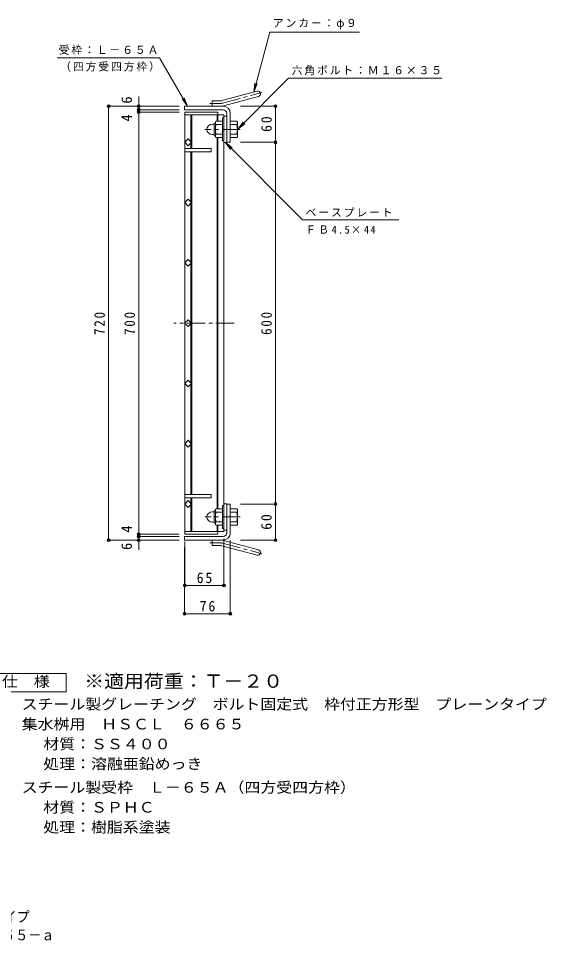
# Model space of a CAD drawing. Units: millimetres at full size, sheet at 1:6. Extents: x -901 to 1055, y -824 to 820.
# Drawn here: x 179 to 1055, y -824 to 708 of the extents above; entities that cross this region are included whole.
import ezdxf
from ezdxf.enums import TextEntityAlignment as Align

# ---------------------------------------------------------------- set-up
doc = ezdxf.new("R2010")
doc.units = ezdxf.units.MM
doc.header["$LTSCALE"] = 6
doc.header["$PDMODE"] = 32
doc.header["$PDSIZE"] = 4.8
doc.linetypes.add('CHAIN1', pattern=[8, 5, -1, 1, -1])
doc.linetypes.add('CHAIN2', pattern=[12, 9, -1, 1, -1])
for name, color, linetype, lineweight in [('E-1', 2, 'Continuous', 9), ('E-2', 3, 'Continuous', 9), ('E-4', 7, 'Continuous', 9), ('E-5', 7, 'Continuous', 9), ('F-5_F-5ﾚｲﾔ', 2, 'Continuous', 9)]:
    doc.layers.add(name, color=color, linetype=linetype, lineweight=lineweight)
doc.styles.add('ＭＳ ゴシック', font='')
doc.styles.get('ＭＳ ゴシック').set_extended_font_data('MS Gothic')

msp = doc.modelspace()

# ---------------------------------------------------------------- linework, layer by layer
at = {"layer": 'E-1'}
for p, q in [((516.326, 571.401), (574.517, 586.993)), ((500.181, 562.094), (500.181, 571.094)), ((513.997, 571.094), (500.181, 571.094)), ((518.655, 562.707), (576.846, 578.3)), ((518.182, 562.094), (454.181, 562.094)), ((454.181, 556.094), (454.181, 562.094)), ((518.182, 556.094), (454.181, 556.094)), ((517.381, 537.094), (506.42, 537.094)), ((517.381, 542.594), (517.381, 504.594)), ((519.681, 542.594), (517.381, 542.594)), ((524.182, 550.094), (524.182, 502.094)), ((530.182, 550.094), (530.182, 502.094)), ((530.182, 537.094), (541.143, 537.094)), ((499.871, 532.094), (503.381, 532.094)), ((503.381, 514.394), (503.381, 532.794)), ((505.181, 534.594), (505.382, 534.594)), ((505.382, 534.344), (505.382, 512.844)), ((517.381, 531.594), (506.42, 531.594)), ((530.182, 531.594), (541.143, 531.594)), ((542.181, 534.344), (542.181, 512.844)), ((499.882, 515.094), (503.381, 515.094)), ((505.181, 512.594), (505.382, 512.594)), ((517.381, 515.594), (506.42, 515.594)), ((517.381, 510.094), (506.42, 510.094)), ((530.182, 515.594), (541.143, 515.594)), ((530.182, 510.094), (541.143, 510.094)), ((519.681, 504.594), (517.381, 504.594)), ((524.182, 502.094), (530.182, 502.094)), ((517.381, -105.906), (506.42, -105.906)), ((517.381, -138.406), (517.381, -100.406)), ((519.681, -100.406), (517.381, -100.406)), ((524.182, -145.906), (524.182, -97.906)), ((524.182, -97.906), (530.182, -97.906)), ((530.182, -145.906), (530.182, -97.906)), ((530.182, -105.906), (541.143, -105.906)), ((499.882, -110.906), (503.381, -110.906)), ((503.381, -110.206), (503.381, -128.607)), ((505.181, -108.406), (505.382, -108.406)), ((505.382, -130.156), (505.382, -108.656)), ((517.381, -111.406), (506.42, -111.406)), ((530.182, -111.406), (541.143, -111.406)), ((542.181, -130.156), (542.181, -108.656)), ((499.871, -127.907), (503.381, -127.907)), ((505.181, -130.406), (505.382, -130.406)), ((517.381, -127.406), (506.42, -127.406)), ((517.381, -132.906), (506.42, -132.906)), ((530.182, -127.406), (541.143, -127.406)), ((530.182, -132.906), (541.143, -132.906)), ((454.181, -151.906), (454.181, -157.906)), ((518.182, -151.906), (454.181, -151.906)), ((519.681, -138.406), (517.381, -138.406)), ((518.182, -157.906), (454.181, -157.906)), ((500.181, -157.906), (500.181, -166.906)), ((513.997, -166.906), (500.181, -166.906)), ((516.326, -167.213), (574.517, -182.805)), ((518.655, -158.52), (576.846, -174.112))]:
    msp.add_line(p, q, dxfattribs=at)
at = {"layer": 'E-1', "linetype": 'CHAIN1'}
for p, q in [((517.491, 567.054), (582.657, 584.515)), ((513.996, 566.594), (496.377, 566.594)), ((546.687, 523.594), (488.08, 523.594)), ((546.687, -119.406), (488.08, -119.406)), ((513.996, -162.406), (496.377, -162.406)), ((517.491, -162.866), (582.657, -180.328))]:
    msp.add_line(p, q, dxfattribs=at)
at = {"layer": 'E-1'}
for centre, radius, start, end in [((575.682, 582.646), 4.5, 285.00014, 104.99991), ((513.997, 580.094), 9, 270, 285.00002), ((513.996, 580.094), 18, 270, 285), ((518.182, 550.094), 12, 0, 90), ((518.182, 550.094), 6, 0, 90), ((509.542, 534.344), 4.16, 138.61835, 221.37988), ((538.022, 534.344), 4.16, 318.62012, 41.38165), ((499.871, 523.604), 8.49, 90, 180), ((499.882, 523.594), 8.5, 180, 270), ((505.181, 532.794), 1.8, 90, 180), ((529.382, 523.594), 24, 160.52881, 199.47119), ((518.182, 523.594), 24, 340.52881, 19.47119), ((505.181, 514.394), 1.8, 180, 270), ((509.542, 512.844), 4.16, 138.62012, 221.38165), ((538.022, 512.844), 4.16, 318.61835, 41.37988), ((509.542, -108.656), 4.16, 138.61835, 221.37988), ((538.022, -108.656), 4.16, 318.62012, 41.38165), ((499.871, -119.416), 8.49, 180, 270), ((499.882, -119.406), 8.5, 90, 180), ((505.181, -110.206), 1.8, 90, 180), ((529.382, -119.406), 24, 160.52881, 199.47119), ((518.182, -119.406), 24, 340.52881, 19.47119), ((505.181, -128.607), 1.8, 180, 270), ((509.542, -130.156), 4.16, 138.62012, 221.38165), ((538.022, -130.156), 4.16, 318.61835, 41.37988), ((518.182, -145.906), 6, 270, 0), ((518.182, -145.906), 12, 270, 0), ((513.996, -175.907), 18, 75, 90), ((513.997, -175.907), 9, 74.99998, 90), ((575.682, -178.459), 4.5, 255.00009, 74.99986)]:
    msp.add_arc(centre, radius, start, end, dxfattribs=at)
at = {"layer": 'E-1', "linetype": 'CHAIN2'}
for centre, start, end in [((513.996, 580.094), 270, 284.99995), ((513.996, -175.906), 75.00005, 90)]:
    msp.add_arc(centre, 13.5, start, end, dxfattribs=at)
at = {"layer": 'E-2'}
for p, q in [((454.681, 552.094), (509.681, 552.094)), ((454.681, 552.094), (454.681, -147.906)), ((509.681, 552.094), (509.681, 547.594)), ((454.681, 547.594), (519.682, 547.594)), ((464.682, 547.594), (464.682, 503.408)), ((466.181, 547.594), (466.181, 492.094)), ((508.182, 547.594), (508.182, 537.094)), ((509.682, 547.594), (509.682, 537.094)), ((519.682, 547.594), (519.682, -143.406)), ((524.182, 545.594), (519.682, 545.594)), ((524.182, 501.594), (524.182, 545.594)), ((454.681, 502.094), (460.338, 507.751)), ((460.338, 507.751), (465.995, 502.094)), ((508.182, 510.094), (508.182, -105.906)), ((509.682, 510.094), (509.682, -105.906)), ((460.338, 496.437), (454.681, 502.094)), ((454.681, 492.094), (498.681, 492.094)), ((465.995, 502.094), (460.338, 496.437)), ((464.682, 500.781), (464.682, 492.094)), ((498.681, 492.094), (498.681, 486.094)), ((524.182, 501.594), (519.681, 501.594)), ((454.681, 486.094), (498.681, 486.094)), ((464.682, 486.094), (464.682, 403.408)), ((466.181, 486.094), (466.181, -81.906)), ((454.681, 402.094), (460.338, 407.751)), ((460.338, 396.437), (454.681, 402.094)), ((460.338, 407.751), (465.995, 402.094)), ((465.995, 402.094), (460.338, 396.437)), ((464.682, 400.781), (464.682, 303.408)), ((454.681, 302.094), (460.338, 307.751)), ((460.338, 307.751), (465.995, 302.094)), ((460.338, 296.437), (454.681, 302.094)), ((465.995, 302.094), (460.338, 296.437)), ((464.682, 300.781), (464.682, 203.408)), ((454.681, 202.094), (460.338, 207.751)), ((460.338, 196.437), (454.681, 202.094)), ((460.338, 207.751), (465.995, 202.094)), ((465.995, 202.094), (460.338, 196.437)), ((464.682, 200.781), (464.682, 103.408)), ((454.681, 102.094), (460.338, 107.751)), ((460.338, 107.751), (465.995, 102.094)), ((460.338, 96.437), (454.681, 102.094)), ((465.995, 102.094), (460.338, 96.437)), ((464.682, 100.781), (464.682, -81.906)), ((454.681, 2.094), (460.338, 7.751)), ((460.338, -3.563), (454.681, 2.094)), ((460.338, 7.751), (465.995, 2.094)), ((465.995, 2.094), (460.338, -3.563)), ((454.681, -81.906), (498.681, -81.906)), ((454.681, -87.906), (498.681, -87.906)), ((464.682, -96.593), (464.682, -87.906)), ((466.181, -143.406), (466.181, -87.906)), ((498.681, -87.906), (498.681, -81.906)), ((460.338, -92.25), (454.681, -97.906)), ((454.681, -97.906), (460.338, -103.563)), ((465.995, -97.906), (460.338, -92.25)), ((460.338, -103.563), (465.995, -97.906)), ((464.682, -143.406), (464.682, -99.22)), ((524.182, -97.406), (519.681, -97.406)), ((524.182, -97.406), (524.182, -141.406)), ((508.182, -143.406), (508.182, -132.906)), ((509.682, -143.406), (509.682, -132.906)), ((454.681, -143.406), (519.682, -143.406)), ((454.681, -147.906), (509.681, -147.906)), ((509.681, -147.906), (509.681, -143.406)), ((524.182, -141.406), (519.682, -141.406))]:
    msp.add_line(p, q, dxfattribs=at)
at = {"layer": 'E-2', "linetype": 'CHAIN1'}
msp.add_line((536.368, 202.094), (436.581, 202.094), dxfattribs=at)
at = {"layer": 'E-4'}
for p, q in [((378.181, 562.094), (378.181, 578.326)), ((326.381, 562.094), (445.181, 562.094)), ((328.181, 562.094), (328.181, -157.906)), ((376.381, 556.094), (445.181, 556.094)), ((376.381, 552.095), (445.181, 552.095)), ((378.181, 562.094), (378.181, 556.094)), ((378.181, 556.094), (378.181, 552.095)), ((378.181, 552.095), (378.181, -147.906)), ((606.981, 562.094), (547.181, 562.094)), ((605.181, 562.094), (605.181, 502.094)), ((606.981, 502.094), (547.181, 502.094)), ((605.181, 502.094), (605.181, -97.906)), ((606.981, -97.906), (547.181, -97.906)), ((605.181, -97.906), (605.181, -157.906)), ((376.381, -147.906), (445.181, -147.906)), ((376.381, -151.906), (445.181, -151.906)), ((378.181, -147.906), (378.181, -151.906)), ((378.181, -151.906), (378.181, -157.906)), ((326.381, -157.906), (445.181, -157.906)), ((378.181, -157.906), (378.181, -174.182)), ((454.681, -234.708), (454.681, -159.906)), ((519.682, -234.708), (519.682, -155.406)), ((530.182, -281.774), (530.182, -157.906)), ((606.981, -157.906), (547.181, -157.906)), ((454.181, -281.774), (454.181, -169.906)), ((454.681, -232.908), (519.682, -232.908)), ((454.181, -279.974), (530.182, -279.974))]:
    msp.add_line(p, q, dxfattribs=at)
for p in [(328.181, 562.094), (378.181, 562.094), (378.181, 556.094), (378.181, 552.095), (605.181, 562.094), (605.181, 502.094), (605.181, -97.906), (378.181, -147.906), (378.181, -151.906), (328.181, -157.906), (378.181, -157.906), (605.181, -157.906), (454.681, -232.908), (519.682, -232.908), (454.181, -279.974), (530.182, -279.974)]:
    msp.add_point(p, dxfattribs=at)
at = {"layer": 'E-5'}
for p, q in [((569.13, 585.55), (595.721, 684.787)), ((744.721, 684.787), (595.721, 684.787)), ((242.886, 642.279), (412.886, 642.279)), ((459.181, 562.094), (412.886, 642.279)), ((569.13, 585.55), (571.088, 600.421)), ((569.13, 585.55), (574.87, 599.408)), ((459.181, 562.094), (450.049, 573.995)), ((459.181, 562.094), (453.441, 575.952)), ((542.181, 523.595), (551.313, 535.495)), ((542.181, 523.595), (554.082, 532.726)), ((521.43, 502.095), (530.561, 490.194)), ((521.43, 502.095), (533.33, 492.963)), ((521.43, 502.095), (650.128, 373.397)), ((650.128, 373.397), (809.628, 373.397))]:
    msp.add_line(p, q, dxfattribs=at)
msp.add_lwpolyline([(542.181, 523.595), (626.973, 608.386), (880.973, 608.386)], dxfattribs=at)
at = {"layer": 'F-5_F-5ﾚｲﾔ'}
msp.add_lwpolyline([(122.739, -409.313), (122.739, -379.313), (257.739, -379.313), (257.739, -409.313)], close=True, dxfattribs=at)

# ---------------------------------------------------------------- texts
at = {"layer": 'E-4', "color": 2, "style": 'ＭＳ ゴシック'}
for s, p in [('6', (372.181, 566.326)), ('4', (372.181, 536.495)), ('4', (372.181, -145.385)), ('6', (372.181, -174.182))]:
    msp.add_text(s, height=17.6, rotation=90, dxfattribs=at).set_placement(p, align=Align.BOTTOM_LEFT)
at = {"layer": 'E-4', "color": 2, "char_height": 17.6, "attachment_point": 7, "rotation": 90, "style": 'ＭＳ ゴシック'}
for s, insert in [('\\T1.27;\\W0.95;60', (599.181, 519.344)), ('\\T1.27;\\W0.9;720', (322.181, 182.594)), ('\\T1.27;\\W0.9;700', (372.181, 182.594)), ('\\T1.27;\\W0.9;600', (599.181, 182.594)), ('\\T1.27;\\W0.95;60', (599.181, -140.656))]:
    msp.add_mtext(s, dxfattribs=dict(at, insert=insert))
at = {"layer": 'E-4', "color": 2, "char_height": 17.6, "attachment_point": 7, "style": 'ＭＳ ゴシック'}
for s, insert in [('\\T1.27;\\W0.95;65', (474.432, -229.308)), ('\\T1.27;\\W0.95;76', (479.431, -276.374))]:
    msp.add_mtext(s, dxfattribs=dict(at, insert=insert))
at = {"layer": 'E-5', "char_height": 13.2, "attachment_point": 7, "style": 'ＭＳ ゴシック'}
for s, insert in [('\\T1.17;アンカ－：φ９', (600.721, 689.787)), ('\\T1.17;受枠：Ｌ－６５Ａ', (245.386, 647.279)), ('\\T1.17;（四方受四方枠）', (247.886, 619.279)), ('\\T1.17;六角ボルト：Ｍ１６×３５', (631.973, 613.386)), ('\\T1.17;ベースプレート', (655.128, 378.397)), ('\\T1.26;\\W0.95;ＦＢ4.5×44', (655.128, 350.397))]:
    msp.add_mtext(s, dxfattribs=dict(at, insert=insert))
at = {"layer": 'F-5_F-5ﾚｲﾔ', "style": 'ＭＳ ゴシック'}
for s, width, p in [('仕\u3000様', 1.1, (151.239, -406.313)), ('スチール製グレーチング\u3000ボルト固定式\u3000枠付正方形型\u3000プレーンタイプ', 1.1, (183.993, -444.065)), ('集水桝用\u3000ＨＳＣＬ\u3000６６６５', 1.1, (183.993, -477.065)), ('材質：ＳＳ４００', 1.1, (219.82, -510.065)), ('処理：溶融亜鉛めっき', 1.1, (219.82, -543.065)), ('スチール製受枠\u3000Ｌ－６５Ａ（四方受四方枠）', 1.1, (183.993, -582.065)), ('材質：ＳＰＨＣ', 1.1, (219.82, -615.065)), ('処理：樹脂系塗装', 1.1, (219.82, -648.065)), ('スチール製グレーチング\u3000ボルト固定式\u3000枠付正方形型\u3000プレーンタイプ', 0.9, (-515.905, -796.619)), ('集水桝用\u3000クッションなし\u3000ＨＳＣＬ\u3000６６６５－ａ', 0.9, (-280.387, -826.942))]:
    msp.add_text(s, height=17.6, dxfattribs=dict(at, width=width)).set_placement(p, align=Align.BOTTOM_LEFT)
at = {"layer": 'F-5_F-5ﾚｲﾔ', "color": 3, "style": 'ＭＳ ゴシック', "width": 1.1}
msp.add_text('※適用荷重：Ｔ－２０', height=21.99, dxfattribs=at).set_placement((287.739, -409.313), align=Align.BOTTOM_LEFT)

doc.saveas('drawing.dxf')
